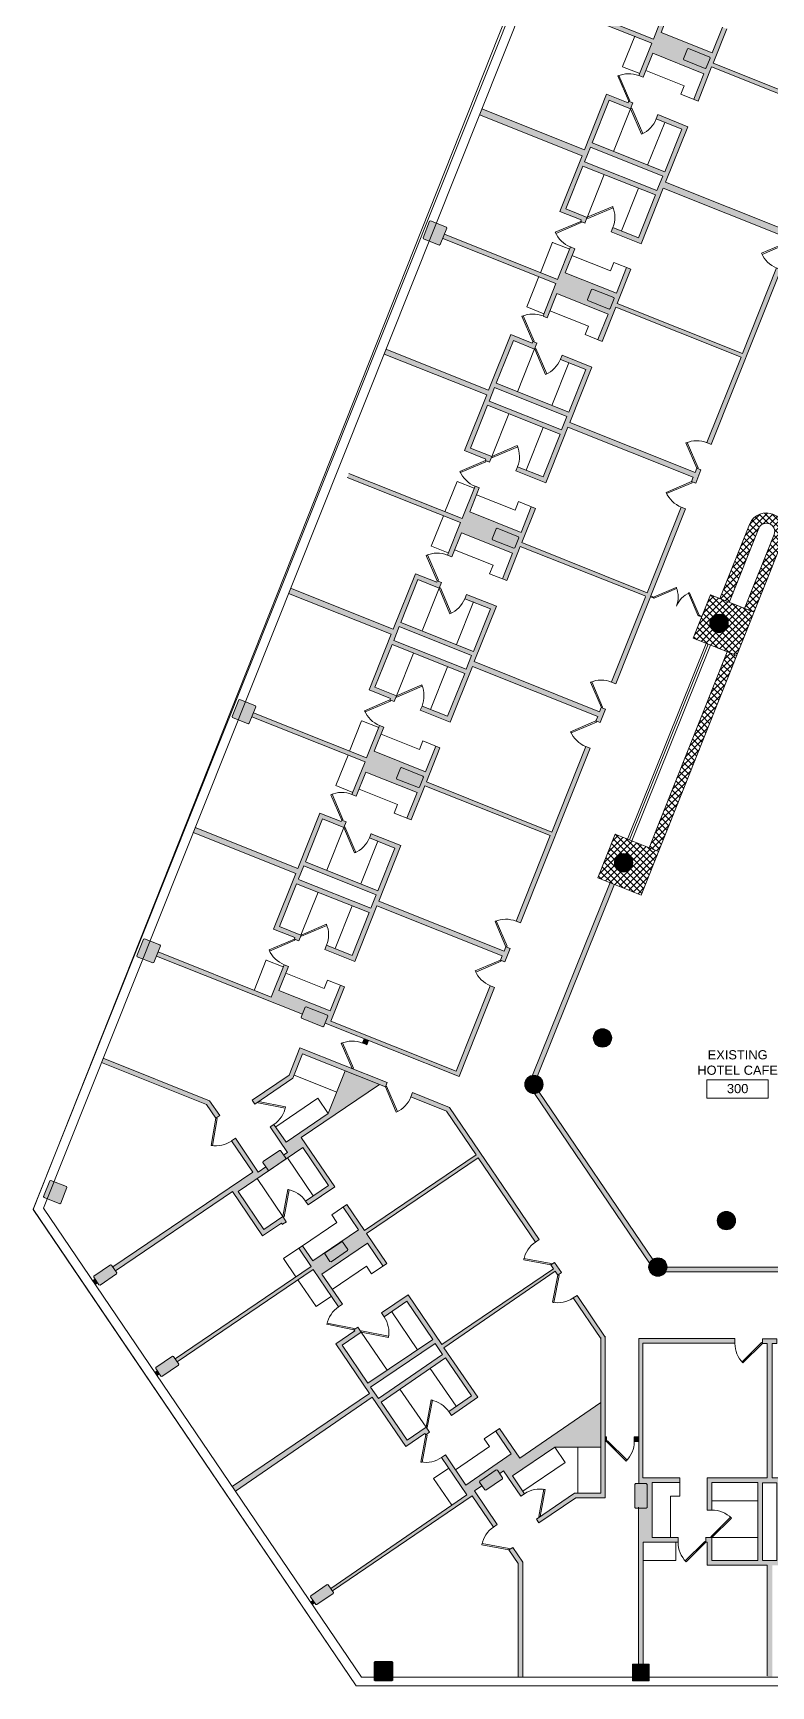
# Model space of a CAD drawing. Header units: inches. Extents: x -13 to 4331, y -638 to 2885.
# Drawn here: x -13 to 949, y -638 to 1519 of the extents above; entities that cross this region are included whole.
import ezdxf

# ---------------------------------------------------------------- set-up
doc = ezdxf.new("R2010")
doc.units = ezdxf.units.IN
doc.header["$MEASUREMENT"] = 0
doc.linetypes.add('Demolished', pattern=[0.1875, 0.125, -0.0625])
for name, color, linetype, lineweight in [('A-CASE', 7, 'Continuous', 9), ('A-DETL-THIN', 151, 'Continuous', 9), ('A-DOOR', 31, 'Demolished', 9), ('A-GLAZ', 7, 'Continuous', 9), ('A-WALL', 113, 'Continuous', 13), ('A-WALL-PATT', 111, 'Continuous', 13), ('A-WALL-PRHT', 7, 'Continuous', 9), ('Chevy Chase Pavilion_3rd Floor Base_dwg', 8, 'Continuous', 9), ('NIC', 7, 'Continuous', 9), ('S-COLS', 52, 'Continuous', 13), ('TEXT', 7, 'Continuous', 9)]:
    doc.layers.add(name, color=color, linetype=linetype, lineweight=lineweight)
doc.styles.add('Arial_3', font='arial.ttf', dxfattribs={"height": 12})

# ---------------------------------------------------------------- blocks, each defined once
blk = doc.blocks.new('Chevy Chase Pavilion_3rd Floor Base_dwg__U3-5518006-FIRST FLOOR DEMOLITION')
at = {"layer": 'A-DOOR', "color": 7, "linetype": 'Continuous', "flags": 128}
blk.add_lwpolyline([(0, 0), (25.5, 25.5), (26.1, 24.8), (26.7, 24.2), (1.2, -1.2)], close=True, dxfattribs=at)
at = {"layer": 'A-DOOR', "color": 7, "linetype": 'Continuous'}
blk.add_arc((0, 0), 36, 0, 45, dxfattribs=at)
blk = doc.blocks.new('Chevy Chase Pavilion_3rd Floor Base_dwg__U3-5518005-FIRST FLOOR DEMOLITION')
at = {"layer": 'A-DOOR', "color": 7, "linetype": 'Continuous', "flags": 128}
blk.add_lwpolyline([(0, 0), (25.5, 25.5), (26.1, 24.8), (26.7, 24.2), (1.2, -1.2)], close=True, dxfattribs=at)
at = {"layer": 'A-DOOR', "color": 7, "linetype": 'Continuous'}
blk.add_arc((0, 0), 36, 0, 45, dxfattribs=at)
blk = doc.blocks.new('Chevy Chase Pavilion_3rd Floor Base_dwg_room-5518011-FIRST FLOOR DEMOLITION')
at = {"layer": 'TEXT', "flags": 128}
blk.add_lwpolyline([(-15, 4.5), (15, 4.5), (15, -4.5), (-15, -4.5)], close=True, dxfattribs=at)
blk = doc.blocks.new('Chevy Chase Pavilion_3rd Floor Base_dwg__U11-5518016-FIRST FLOOR DEMOLITION')
at = {"layer": 'A-GLAZ', "flags": 128}
blk.add_lwpolyline([(0, 0), (22.6, 22.6), (23.2, 22), (23.8, 21.4), (1.2, -1.2)], close=True, dxfattribs=at)
at = {"layer": 'A-GLAZ'}
blk.add_arc((0, 0), 32, 0, 45, dxfattribs=at)
blk = doc.blocks.new('Chevy Chase Pavilion_3rd Floor Base_dwg__U11-5518017-FIRST FLOOR DEMOLITION')
at = {"layer": 'A-GLAZ', "flags": 128}
blk.add_lwpolyline([(0, 0), (22.6, 22.6), (23.2, 22), (23.8, 21.4), (1.2, -1.2)], close=True, dxfattribs=at)
at = {"layer": 'A-GLAZ'}
blk.add_arc((0, 0), 32, 0, 45, dxfattribs=at)
blk = doc.blocks.new('Chevy Chase Pavilion_3rd Floor Base_dwg-5020009-FIRST FLOOR DEMOLITION')
at = {"layer": 'A-WALL-PATT', "lineweight": 9}
h = blk.add_hatch(color=7, dxfattribs=at)
h.paths.add_polyline_path([(995.8, 1294.4), (1087.4, 1523.9), (1081.8, 1526.1), (1037.3, 1414.5), (873.9, 1479.9), (891.6, 1524.5), (886.1, 1526.7), (872.7, 1493.3), (805.9, 1520), (818.3, 1551.4), (812.7, 1553.6), (795.9, 1511.1), (648.3, 1570.3), (646.1, 1564.7), (793.8, 1505.9), (776.8, 1463.5), (782.4, 1461.3), (795, 1492.7), (861.8, 1466), (848.5, 1432.6), (854.1, 1430.4), (871.9, 1474.9), (1035.4, 1409.8), (990.3, 1296.7)], flags=0)
h.paths.add_polyline_path([(864.5, 1472.6), (834.8, 1484.4), (840.7, 1499.3), (870.4, 1487.4), (864.6, 1473)], flags=0)
for points in [[(863.6, 1473), (864.9, 1473.5), (870, 1486.5), (869.5, 1487.8), (841.6, 1498.9), (840.3, 1498.4), (835.1, 1485.4), (835.7, 1484.1), (863.4, 1473)], [(516.5, 1242.4), (517.8, 1243), (526.3, 1264.6), (525.8, 1265.9), (505.3, 1274), (504, 1273.4), (495.5, 1251.8), (496.1, 1250.5), (515.1, 1243)], [(738.3, 1158.9), (739.6, 1159.5), (744.8, 1172.5), (744.3, 1173.8), (716.4, 1184.9), (715.1, 1184.3), (709.9, 1171.3), (710.5, 1170), (738, 1159.1)], [(613.9, 846.8), (615.2, 847.4), (620.3, 860.4), (619.8, 861.7), (591.9, 872.8), (590.6, 872.3), (585.4, 859.2), (586, 857.9), (613.7, 846.9)], [(881.5, 736.7), (883.9, 736.9), (886.1, 737.6), (888.2, 738.7), (890, 740.2), (891.5, 742), (892.6, 744.1), (893.3, 746.4), (893.5, 748.7), (893.3, 751), (892.6, 753.3), (891.5, 755.4), (890, 757.2), (888.2, 758.7), (886.1, 759.8), (883.9, 760.5), (881.5, 760.7), (879.2, 760.5), (877, 759.8), (874.9, 758.7), (873.1, 757.2), (871.6, 755.4), (870.5, 753.3), (869.8, 751), (869.5, 748.7), (869.8, 746.4), (870.6, 743.9), (871.6, 742), (873.1, 740.2), (874.9, 738.7), (877, 737.6), (879.2, 736.9)], [(267.4, 617.8), (268.7, 618.4), (277.2, 639.9), (276.7, 641.2), (256.2, 649.3), (254.9, 648.8), (246.4, 627.2), (247, 625.9), (266, 618.4)], [(489.3, 534.5), (490.6, 535.1), (495.8, 548.1), (495.2, 549.4), (467.4, 560.5), (466.1, 559.9), (460.9, 546.9), (461.4, 545.6), (488.9, 534.7)], [(757, 424.4), (759.3, 424.6), (761.6, 425.3), (763.7, 426.4), (765.5, 427.9), (767, 429.7), (768.1, 431.8), (768.8, 434), (769, 436.4), (768.8, 438.7), (768.1, 441), (767, 443), (765.5, 444.9), (763.7, 446.4), (761.6, 447.5), (759.3, 448.1), (757, 448.4), (754.7, 448.1), (752.4, 447.5), (750.3, 446.4), (748.5, 444.9), (747, 443), (745.9, 441), (745.2, 438.7), (745, 436.4), (745.2, 434), (746, 431.6), (747, 429.7), (748.5, 427.9), (750.3, 426.4), (752.4, 425.3), (754.7, 424.6)], [(644.6, 158.3), (745, 408.3), (739.4, 410.6), (638.4, 159.1), (640.5, 159.2), (642.6, 158.9), (643.1, 158.8)], [(142.9, 305.7), (144.2, 306.3), (152.8, 327.8), (152.2, 329.1), (131.8, 337.2), (130.5, 336.7), (121.9, 315.1), (122.5, 313.8), (141.5, 306.3)], [(542.4, 157.5), (588.7, 273.8), (583.2, 276), (538.7, 164.4), (375.3, 229.8), (393.1, 274.3), (387.5, 276.5), (374.2, 243.1), (307.3, 269.8), (319.7, 301.2), (314.2, 303.4), (297.3, 261), (149.7, 320.1), (147.5, 314.5), (338, 238.8), (341.6, 247.8), (342.9, 248.4), (370.8, 237.3), (371.3, 236), (367.7, 227), (538.7, 159)], [(364.8, 222.4), (366.1, 223), (371.3, 236), (370.8, 237.3), (342.9, 248.4), (341.6, 247.8), (336.4, 234.8), (337, 233.5), (346.5, 229.8)], [(729.5, 195.8), (731.9, 196), (734.1, 196.7), (736.2, 197.8), (738, 199.3), (739.5, 201.1), (740.7, 203.4), (741.3, 205.4), (741.5, 207.8), (741.3, 210.1), (740.6, 212.4), (739.4, 214.6), (738, 216.3), (736.2, 217.8), (734.1, 218.9), (731.9, 219.5), (729.5, 219.8), (727.2, 219.5), (725, 218.9), (722.9, 217.8), (721.1, 216.3), (719.6, 214.4), (718.5, 212.4), (717.8, 210.1), (717.5, 207.8), (717.8, 205.4), (718.5, 203.2), (719.6, 201.1), (721.1, 199.3), (722.9, 197.8), (725, 196.7), (727.2, 196)], [(275.8, 121.4), (325.6, 155.3), (338.2, 187.1), (446.2, 144.1), (448.4, 149.7), (334.8, 194.9), (320.7, 159.2), (272.4, 126.4)], [(422, 198.9), (424.2, 204.5), (418.6, 206.7), (416.4, 201.2)], [(225.2, 103.1), (230.2, 106.5), (217, 125.8), (78.1, 181.2), (75.9, 175.7), (213.1, 121), (222.9, 106.5)], [(345.5, -10), (380.4, 13.5), (336.6, 78), (438.6, 147.1), (394, 164.9), (371.8, 109.1), (316.7, 71.8), (300.9, 95), (296, 91.6), (318.5, 58.5), (313.6, 55.1), (316.4, 50.9), (316.1, 49.6), (338.4, 64.7), (372, 15.1), (342.2, -5)], [(640.1, 135.2), (642.5, 135.4), (643, 135.6), (644.9, 136.2), (646.9, 137.2), (648.6, 138.7), (650.1, 140.5), (651.2, 142.6), (651.9, 144.8), (652.1, 147.2), (651.9, 149.5), (651.2, 151.8), (650.1, 153.8), (648.6, 155.7), (646.8, 157.2), (644.6, 158.3), (642.4, 159), (640.3, 159.2), (638.7, 159), (637.8, 159), (635.6, 158.3), (633.5, 157.2), (631.7, 155.7), (630.2, 153.8), (629.1, 151.8), (628.4, 149.5), (628.1, 147.2), (628.4, 144.8), (629.1, 142.6), (630.2, 140.5), (631.7, 138.7), (633.5, 137.2), (635.6, 136.1), (637.8, 135.4), (638.7, 135.3)], [(174.6, -214.8), (352.1, -94.5), (385.3, -143), (390.2, -139.6), (363.4, -100.5), (423, -60.1), (443.1, -89.8), (448.1, -86.5), (421.6, -47.4), (567.3, 51.4), (641.9, -58.6), (646.9, -55.3), (530, 117.2), (481.8, 136.4), (479.6, 130.8), (526, 112.3), (564.6, 55.4), (418.9, -43.3), (396.1, -9.7), (391.1, -13.1), (411.3, -42.8), (388.9, -58), (390.4, -58.3), (397.2, -68.3), (396.9, -69.6), (375.4, -84.2), (374, -84), (367.3, -74), (367.5, -72.5), (351.7, -83.2), (338.2, -63.4), (333.2, -66.7), (349.3, -90.5), (171.8, -210.8)], [(790.9, -86), (792, -84.2), (793.4, -82.6), (795, -81.3), (646.8, 137.2), (644.9, 136.2), (643.1, 135.5), (641, 135.2), (790.8, -85.7)], [(94.1, -96.1), (246.8, 7.4), (286.1, -50.6), (310.9, -33.8), (312, -35.5), (317, -32.1), (312.5, -25.4), (287.7, -42.3), (254, 7.4), (294.6, 35), (293.2, 35.2), (290.4, 39.4), (280.4, 32.6), (250.7, 76.9), (245.7, 73.5), (273.2, 32.6), (90.7, -91.1)], [(294.6, 35), (316.1, 49.6), (316.4, 50.9), (309.6, 60.9), (308.3, 61.1), (286.7, 46.6), (286.5, 45.2), (293.2, 35.2)], [(21.4, -8.5), (22.7, -8), (30.8, 12.5), (30.3, 13.8), (9.8, 21.9), (8.5, 21.4), (0.4, 0.9), (0.9, -0.4), (20, -8)], [(891.1, -42.6), (893.5, -42.4), (895.7, -41.7), (897.8, -40.6), (899.6, -39.1), (901.1, -37.3), (902.2, -35.2), (902.9, -33), (903.1, -30.6), (902.9, -28.3), (902.2, -26), (901.1, -24), (899.6, -22.1), (897.8, -20.6), (895.7, -19.5), (893.5, -18.9), (891.1, -18.6), (888.8, -18.9), (886.5, -19.5), (884.5, -20.6), (882.6, -22.1), (881.2, -24), (880, -26), (879.4, -28.3), (879.1, -30.6), (879.4, -33), (880, -35.2), (881.2, -37.3), (882.6, -39.1), (884.5, -40.6), (886.5, -41.7), (888.8, -42.4)], [(375.4, -84.2), (396.9, -69.6), (397.2, -68.3), (390.4, -58.3), (389, -58.1), (367.5, -72.6), (367.3, -74), (374, -84)], [(801.7, -103.2), (804.1, -103), (806.3, -102.3), (808.4, -101.2), (810.2, -99.7), (811.7, -97.9), (812.9, -95.6), (813.5, -93.4), (813.7, -91.2), (813.5, -88.9), (812.8, -86.6), (811.7, -84.5), (810.2, -82.7), (808.4, -81.2), (806.3, -80.1), (804.1, -79.4), (801.7, -79.2), (799.4, -79.4), (797.1, -80.1), (795, -81.3), (793.2, -82.8), (791.9, -84.4), (791.5, -85.1), (790.6, -86.6), (790, -88.9), (789.7, -91.2), (790, -93.6), (790.6, -95.8), (791.8, -97.9), (793.4, -99.8), (795.1, -101.2), (797.1, -102.3), (799.4, -103)], [(67.7, -114), (70.9, -111.8), (67.5, -106.8), (64.3, -109), (67.2, -113.3)], [(74, -114.6), (95.5, -100), (95.8, -98.6), (89, -88.6), (87.7, -88.4), (66.1, -103), (65.9, -104.4), (72.6, -114.3)], [(813.7, -97.3), (1085.1, -97.3), (1085.1, -91.3), (813.7, -91.3), (813.5, -93.6), (812.9, -95.6), (812.1, -97.3), (813.5, -97.3)], [(646.5, -425.1), (694.9, -392.3), (733.2, -392.4), (733.2, -182.6), (696.3, -128.1), (691.3, -131.5), (727.2, -184.4), (727.2, -386.4), (693.1, -386.3), (643.2, -420.1)], [(782.6, -609.3), (782.4, -450.3), (828.1, -450.3), (828, -444.3), (794.3, -444.3), (794.3, -372.3), (830.2, -372.3), (830.2, -366.3), (782.3, -366.3), (782.3, -190.3), (902.2, -190.3), (902.2, -184.3), (777, -184.3), (776.9, -373.8), (786.6, -373.8), (787.6, -374.8), (787.6, -404.8), (786.6, -405.8), (776.8, -405.8), (776.6, -609.3), (782.4, -609.3)], [(154.8, -233.8), (176.3, -219.2), (176.6, -217.8), (169.8, -207.8), (168.4, -207.6), (146.9, -222.2), (146.7, -223.6), (153.4, -233.5)], [(148.2, -232.7), (151.4, -230.5), (148.6, -226.5), (145.4, -228.7), (148, -232.5)], [(377.1, -513.6), (559.6, -389.7), (587.3, -430.5), (592.2, -427.2), (562.5, -383.3), (572.3, -376.5), (569.2, -372), (569.5, -370.6), (591, -356), (592.4, -356.3), (595.4, -360.7), (600.4, -357.2), (623, -390.3), (627.9, -386.9), (612.1, -363.8), (667.2, -326.4), (727.2, -326.4), (727.2, -268.1), (621.8, -340.6), (595.1, -301.7), (590.1, -305.1), (610.5, -334.7), (551.2, -375.6), (524.5, -336.3), (519.6, -339.7), (552.6, -388.2), (375, -510.5)], [(734.9, -318.9), (734.9, -312.9), (733.2, -312.9), (733.2, -318.9)], [(776.9, -318.9), (776.9, -312.9), (770.9, -312.9), (770.9, -318.9), (776.9, -318.9)], [(577.4, -382.2), (598.9, -367.6), (599.2, -366.2), (592.4, -356.3), (591, -356), (569.5, -370.6), (569.2, -372), (576, -382)], [(786.6, -405.8), (787.6, -404.8), (787.6, -374.8), (786.6, -373.8), (772.6, -373.8), (771.6, -374.8), (771.6, -404.8), (772.6, -405.8), (782.6, -405.8)], [(619.7, -626.2), (625.7, -626.2), (625.7, -476.3), (625.5, -476.3), (612.4, -457), (607.4, -460.3), (619.5, -478.2), (619.7, -626.2)], [(356.8, -531.7), (378.3, -517.2), (378.6, -515.8), (371.8, -505.8), (370.4, -505.6), (348.9, -520.2), (348.6, -521.5), (355.4, -531.5)], [(350.7, -531.5), (353.9, -529.3), (351.9, -526.3), (348.7, -528.5), (350.7, -531.5)], [(454.8, -631.3), (455.8, -630.3), (455.8, -607.1), (454.8, -606.1), (432.8, -606.1), (431.8, -607.1), (431.8, -630.3), (432.8, -631.3)], [(769.1, -631.3), (790.2, -631.3), (790.6, -630.8), (790.6, -609.7), (790.2, -609.3), (769.1, -609.3), (768.6, -609.7), (768.6, -630.8)]]:
    blk.add_hatch(color=7, dxfattribs=at).paths.add_polyline_path(points, flags=0)
h = blk.add_hatch(color=7, dxfattribs=at)
h.paths.add_polyline_path([(975.6, 1243.7), (982.5, 1261), (976.9, 1263.2), (975.3, 1259.2), (811.8, 1324.5), (840.7, 1396.9), (801.9, 1412.6), (799.6, 1407.1), (832.9, 1393.6), (810.7, 1337.9), (716, 1375.8), (738.3, 1431.5), (766.1, 1420.4), (769.1, 1427.9), (763.5, 1430.1), (762.8, 1428.2), (734.9, 1439.3), (705.9, 1366.8), (572.2, 1420.2), (569.1, 1412.3), (702.9, 1358.9), (673.9, 1286.3), (701.8, 1275.3), (701.1, 1273.3), (706.6, 1271.1), (709.6, 1278.6), (681.7, 1289.7), (704, 1345.4), (798.8, 1307.8), (776.5, 1252), (743, 1265.2), (740.8, 1259.7), (779.9, 1244.2), (808.8, 1316.7), (972.3, 1251.5), (970.1, 1245.9), (975.3, 1243.8)], flags=0)
h.paths.add_polyline_path([(800.6, 1313.5), (706.1, 1351), (713.8, 1370.2), (808.2, 1332.4), (801.9, 1316.7)], flags=0)
h = blk.add_hatch(color=7, dxfattribs=at)
h.paths.add_polyline_path([(871.4, 982.3), (962.3, 1210.3), (956.7, 1212.5), (912.2, 1100.9), (748.8, 1166.3), (766.6, 1210.8), (761, 1213), (747.7, 1179.6), (680.8, 1206.3), (693.2, 1237.7), (687.6, 1240), (670.8, 1197.5), (523.2, 1256.6), (521, 1251), (668.7, 1192.3), (651.9, 1149.9), (657.5, 1147.6), (669.9, 1179), (736.8, 1152.3), (723.4, 1119), (729, 1116.7), (746.8, 1161.3), (910.3, 1096.2), (865.8, 984.6)], flags=0)
h.paths.add_polyline_path([(738.3, 1158.9), (710.5, 1170), (709.9, 1171.3), (715.1, 1184.3), (716.4, 1184.9), (744.3, 1173.8), (744.8, 1172.5), (739.6, 1159.5)], flags=0)
h = blk.add_hatch(color=7, dxfattribs=at)
h.paths.add_polyline_path([(851.2, 931.6), (858, 948.9), (852.5, 951.1), (850.3, 945.6), (686.7, 1010.9), (715.7, 1083.3), (676.7, 1098.9), (674.5, 1093.3), (707.9, 1080), (685.6, 1024.2), (590.9, 1062.2), (613.2, 1117.9), (641, 1106.7), (644, 1114.2), (638.6, 1116.4), (638.4, 1116.3), (637.7, 1114.5), (609.8, 1125.7), (580.9, 1053.1), (447.1, 1106.5), (444.6, 1100.2), (578.4, 1046.8), (549.5, 974.2), (577.4, 963.2), (576.6, 961.2), (582.2, 959), (585.2, 966.5), (557.3, 977.6), (579.5, 1033.3), (674.3, 995.7), (652.1, 939.9), (618.6, 953.2), (616.4, 947.7), (655.4, 932.2), (684.3, 1004.6), (847.8, 939.4), (845.6, 933.8), (850.3, 932)], flags=0)
h.paths.add_polyline_path([(676.1, 1001.4), (581.7, 1038.9), (588.7, 1056.6), (683.1, 1018.8), (677.4, 1004.6)], flags=0)
h = blk.add_hatch(color=7, dxfattribs=at)
h.paths.add_polyline_path([(746.8, 670), (837.8, 898.2), (832.2, 900.4), (787.7, 788.8), (624.3, 854.2), (642.1, 898.7), (636.5, 900.9), (623.2, 867.5), (556.3, 894.2), (568.8, 925.6), (563.3, 927.8), (546.3, 885.4), (398.7, 944.5), (396.5, 938.9), (544.3, 880.2), (527.2, 837.9), (532.8, 835.6), (545.4, 866.9), (612.3, 840.2), (599, 806.9), (604.5, 804.6), (622.3, 849.2), (785.9, 784.1), (741.3, 672.3)], flags=0)
h.paths.add_polyline_path([(614.8, 846.5), (585.1, 858.3), (591, 873.2), (620.7, 861.3), (614.9, 846.8)], flags=0)
h = blk.add_hatch(color=7, dxfattribs=at)
h.paths.add_polyline_path([(726.6, 619.3), (733.5, 636.6), (727.9, 638.8), (725.8, 633.5), (562.3, 698.8), (591.2, 771.2), (552, 786.4), (549.8, 780.8), (583.4, 767.9), (561.2, 712.1), (466.5, 750.1), (488.7, 805.8), (516.6, 794.6), (519.6, 802.1), (514, 804.4), (513.2, 802.4), (485.4, 813.6), (456.4, 741), (322.7, 794.4), (320, 787.9), (453.9, 734.5), (424.9, 661.9), (452.8, 650.9), (452, 648.9), (457.6, 646.7), (460.6, 654.2), (432.7, 665.3), (455, 721), (549.8, 683.4), (527.5, 627.6), (494.1, 640.9), (491.8, 635.3), (530.9, 619.8), (559.8, 692.3), (723.2, 627.1), (721, 621.5), (725.8, 619.6)], flags=0)
h.paths.add_polyline_path([(551.6, 689.1), (457.1, 726.6), (464.3, 744.5), (558.6, 706.7), (552.9, 692.3)], flags=0)
h = blk.add_hatch(color=7, dxfattribs=at)
h.paths.add_polyline_path([(622.4, 357.9), (713.3, 585.9), (707.7, 588.1), (663.2, 476.5), (499.8, 541.9), (517.5, 586.4), (512, 588.6), (498.6, 555.2), (431.8, 581.9), (444.2, 613.3), (438.6, 615.5), (421.8, 573.1), (274.2, 632.2), (272, 626.6), (419.7, 567.9), (402.7, 525.5), (408.2, 523.3), (420.9, 554.6), (487.8, 527.9), (474.4, 494.5), (480, 492.3), (497.8, 536.8), (661.3, 471.8), (616.8, 360.2), (619, 359.3)], flags=0)
h.paths.add_polyline_path([(489.3, 534.5), (461.4, 545.6), (460.9, 546.9), (466.1, 559.9), (467.4, 560.5), (495.2, 549.4), (495.8, 548.1), (490.6, 535.1)], flags=0)
h = blk.add_hatch(color=7, dxfattribs=at)
h.paths.add_polyline_path([(602.2, 307.2), (609, 324.5), (603.5, 326.7), (601.2, 321.2), (437.7, 386.4), (466.6, 458.9), (427.6, 474.3), (425.4, 468.8), (458.8, 455.5), (436.6, 399.8), (341.9, 437.8), (364.2, 493.5), (392, 482.3), (395, 489.8), (389.4, 492.1), (388.7, 490.1), (360.8, 501.3), (331.9, 428.7), (198.1, 482.1), (195.6, 475.8), (329.4, 422.4), (300.5, 349.8), (328.3, 338.8), (327.6, 336.8), (333.2, 334.6), (336.1, 342.1), (308.3, 353.2), (330.5, 408.9), (425.3, 371.3), (403.1, 315.5), (369.6, 328.8), (367.4, 323.2), (406.4, 307.7), (435.3, 380.2), (598.8, 315), (596.6, 309.4), (601.2, 307.6)], flags=0)
h.paths.add_polyline_path([(427.1, 377), (332.6, 414.5), (339.7, 432.2), (434.1, 394.4), (428.4, 380.2)], flags=0)
h = blk.add_hatch(color=7, dxfattribs=at)
h.paths.add_polyline_path([(250.6, -383.8), (428.8, -261.1), (473.1, -325.5), (497.8, -308.5), (498.9, -310.2), (503.9, -306.8), (499.3, -300.1), (474.6, -317.2), (440.6, -267.7), (524.6, -209.8), (558.6, -259.2), (529, -279.7), (532.4, -284.7), (566.9, -260.8), (522.7, -196.5), (667.8, -96.7), (671.1, -101.7), (676.1, -98.3), (667.1, -85.1), (662.1, -88.4), (665.5, -93.4), (519.7, -192.2), (476, -127.6), (441.2, -151), (444.5, -156), (474.4, -135.9), (508, -185.6), (423.5, -242.7), (389.9, -193), (414.7, -176.3), (410.2, -169.6), (405.2, -172.9), (406.4, -174.6), (381.5, -191.4), (425.4, -256.1), (246.3, -377.5)], flags=0)
h.paths.add_polyline_path([(437.2, -262.8), (426.9, -247.7), (511.1, -190.8), (520.8, -205.1), (437.2, -262.8)], flags=0)
h = blk.add_hatch(color=7, dxfattribs=at)
h.paths.add_polyline_path([(944.2, -626.1), (951.1, -626.1), (951, -480.3), (1029.1, -480.3), (1029.1, -450.3), (1031.1, -450.3), (1031.1, -444.3), (1023.1, -444.3), (1023.1, -474.3), (963.1, -474.3), (962.9, -372.3), (1022.9, -372.3), (1023, -408.3), (1029, -408.3), (1028.9, -366.3), (950.9, -366.3), (950.9, -190.8), (956.9, -190.8), (956.8, -184.8), (938.2, -184.8), (938.2, -190.8), (944.2, -190.8), (944.2, -366.3), (866.2, -366.3), (866.2, -408.3), (872.2, -408.3), (872.2, -372.3), (932.2, -372.3), (932.2, -372.7), (932.1, -474.3), (872.1, -474.3), (872.1, -444.3), (864, -444.3), (864.1, -450.3), (866.1, -450.3), (866.1, -480.3), (944.2, -480.3), (944.2, -483.7)], flags=0)
h.paths.add_polyline_path([(938.1, -474.3), (938.1, -372.7), (956.9, -372.7), (957.1, -474.3), (944.2, -474.3)], flags=0)
at = {"layer": 'A-WALL-PRHT'}
h = blk.add_hatch(dxfattribs=at)
h.set_pattern_fill('FP_4', color=256, style=0, pattern_type=2)
h.set_pattern_definition([(45, (1731.943, 1493.266), (-4.24264, 4.24264), []), (135, (1731.943, 1493.266), (-4.24264, -4.24264), [])])
h.paths.add_polyline_path([(927.2, 763.3), (965.7, 859.9), (966.8, 863.2), (967.3, 866.6), (967.4, 870), (967, 873.4), (966.1, 876.7), (964.8, 879.8), (963, 882.8), (960.8, 885.4), (958.3, 887.7), (955.4, 889.6), (952.3, 891.1), (949.1, 892.1), (945.7, 892.7), (942.3, 892.8), (938.9, 892.4), (935.6, 891.5), (932.4, 890.1), (929.5, 888.3), (926.9, 886.2), (924.6, 883.6), (922.6, 880.8), (921.2, 877.7), (882.6, 781.1), (894.9, 776.2), (933.5, 872.8), (934.5, 874.8), (935.9, 876.5), (937.7, 877.9), (939.7, 878.9), (941.9, 879.4), (944.1, 879.5), (946.4, 879.2), (948.5, 878.3), (950.3, 877.1), (951.9, 875.5), (953.1, 873.6), (953.9, 871.5), (954.2, 869.2), (954, 867), (953.4, 864.8), (914.9, 768.2)], flags=0)
h = blk.add_hatch(dxfattribs=at)
h.set_pattern_fill('FP_6', color=256, style=0, pattern_type=2)
h.set_pattern_definition([(45, (847.959, 706.658), (-4.24264, 4.24264), []), (135, (847.959, 706.658), (-4.24264, -4.24264), [])])
h.paths.add_polyline_path([(904.6, 706.7), (927.2, 763.3), (870.6, 785.9), (848, 729.3), (892.6, 711.4)], flags=0)
h.paths.add_polyline_path([(881.5, 736.7), (879.2, 736.9), (877, 737.6), (874.9, 738.7), (873.1, 740.2), (871.6, 742), (870.4, 744.2), (869.8, 746.4), (869.5, 748.7), (869.8, 751), (870.6, 753.5), (871.6, 755.4), (873.1, 757.2), (874.9, 758.7), (877, 759.8), (879.2, 760.5), (881.5, 760.7), (883.9, 760.5), (886.1, 759.8), (888.2, 758.7), (890, 757.2), (891.5, 755.4), (892.6, 753.3), (893.3, 751), (893.5, 748.7), (893.3, 746.4), (892.6, 744.1), (891.5, 742), (890, 740.2), (888.2, 738.7), (886.1, 737.6), (883.9, 736.9)], flags=0)
h = blk.add_hatch(dxfattribs=at)
h.set_pattern_fill('FP_10', color=256, style=0, pattern_type=2)
h.set_pattern_definition([(45, (790.358, 451.004), (-4.24264, 4.24264), []), (135, (790.358, 451.004), (-4.24264, -4.24264), [])])
h.paths.add_polyline_path([(802.7, 451), (904.6, 706.7), (892.3, 711.6), (790.4, 455.9), (798.9, 452.5)], flags=0)
h = blk.add_hatch(dxfattribs=at)
h.set_pattern_fill('FP_5', color=256, style=0, pattern_type=2)
h.set_pattern_definition([(45, (723.409, 394.344), (-4.24264, 4.24264), []), (135, (723.409, 394.344), (-4.24264, -4.24264), [])])
h.paths.add_polyline_path([(780.1, 394.3), (802.7, 451), (746, 473.6), (723.4, 416.9), (768.1, 399.1)], flags=0)
h.paths.add_polyline_path([(757, 424.4), (754.7, 424.6), (752.4, 425.3), (750.3, 426.4), (748.5, 427.9), (747, 429.7), (745.9, 431.9), (745.2, 434.1), (745, 436.4), (745.2, 438.7), (746, 441.1), (747, 443), (748.5, 444.9), (750.3, 446.4), (752.4, 447.5), (754.7, 448.1), (757, 448.4), (759.3, 448.1), (761.6, 447.5), (763.7, 446.4), (765.5, 444.9), (767, 443), (768.1, 441), (768.8, 438.7), (769, 436.4), (768.8, 434), (768.1, 431.8), (767, 429.7), (765.5, 427.9), (763.7, 426.4), (761.6, 425.3), (759.3, 424.6), (758.8, 424.6)], flags=0)
at = {"layer": 'A-CASE'}
for p, q in [((755.7, 1475.3), (771.6, 1514.9)), ((755.8, 1475.2), (778, 1466.3)), ((743.9, 1364.7), (766.1, 1420.4)), ((788.4, 1346.8), (810.7, 1402.5)), ((731.8, 1334.3), (709.6, 1278.6)), ((776.5, 1316.6), (754.2, 1260.9)), ((664.3, 1246), (648.5, 1206.3)), ((664.4, 1245.9), (686.7, 1237.1)), ((630.6, 1161.6), (646.5, 1201.3)), ((630.8, 1161.6), (653, 1152.6)), ((618.8, 1051.1), (641, 1106.8)), ((663.3, 1033.2), (685.6, 1088.9)), ((607.4, 1022.2), (585.1, 966.5)), ((652, 1004.5), (629.8, 948.8)), ((539.8, 933.9), (524, 894.2)), ((540, 933.8), (562.3, 925)), ((506.2, 849.5), (522, 889.2)), ((506.3, 849.5), (528.3, 840.6)), ((494.3, 739), (516.6, 794.7)), ((538.9, 721.1), (561.1, 776.8)), ((482.8, 709.9), (460.6, 654.2)), ((527.4, 692.2), (505.2, 636.5)), ((415.3, 621.6), (399.5, 581.9)), ((415.4, 621.5), (437.7, 612.7)), ((381.6, 537.2), (397.5, 576.9)), ((381.7, 537.2), (404, 528.2)), ((369.8, 426.6), (392, 482.4)), ((414.3, 408.7), (436.6, 464.5)), ((358.4, 397.8), (336.1, 342.1)), ((403, 380.1), (380.8, 324.4)), ((290.8, 309.5), (275, 269.8)), ((290.9, 309.4), (313.1, 300.6)), ((382.9, 137), (327.1, 159.2)), ((318.5, 51.2), (352.2, 1.6)), ((278.8, 24.2), (312.5, -25.4)), ((488.2, -199), (454.5, -149.4)), ((448.4, -225.9), (414.7, -176.2)), ((504.8, -223.4), (538.8, -272.9)), ((465.3, -250.7), (499.3, -300.2)), ((697.2, -326.4), (697.2, -386.4)), ((509.2, -367.2), (528.9, -353.5)), ((509.1, -367.2), (532.9, -401.8)), ((932.2, -396.3), (872.2, -396.3)), ((825, -474.1), (825, -450.1)), ((932.1, -444.3), (872.1, -444.3)), ((825, -474.3), (782.3, -474.3))]:
    blk.add_line(p, q, dxfattribs=at)
at = {"layer": 'A-CASE', "flags": 128}
for points in [[(786.1, 1470.4), (836.2, 1450.4), (831.8, 1439.3), (854.1, 1430.4)], [(689.7, 1228.6), (739.8, 1208.6), (744.2, 1219.7), (766.6, 1210.8)], [(661, 1156.7), (711.1, 1136.7), (706.7, 1125.7), (729, 1116.7)], [(565.2, 916.5), (615.4, 896.5), (619.8, 907.6), (642.1, 898.7)], [(536.5, 844.7), (586.7, 824.6), (582.3, 813.6), (604.5, 804.6)], [(440.7, 604.2), (490.8, 584.2), (495.2, 595.3), (517.5, 586.4)], [(412, 532.3), (462.1, 512.3), (457.7, 501.2), (480, 492.3)], [(316.2, 292.1), (366.4, 272.1), (370.8, 283.2), (393.1, 274.3)], [(303.2, 91.6), (358.3, 129), (371.8, 109.1)], [(338.2, -63.4), (382.9, -33.1), (376.2, -23.2), (396.1, -9.7)], [(329.5, -103.9), (313.4, -80.2), (333.2, -66.7)], [(376.8, -120.3), (421.5, -90), (428.2, -99.9), (448.1, -86.5)], [(332.2, -108), (355.8, -142.7), (375.8, -129.2)], [(537.6, -355.8), (582.1, -325.2), (575.3, -315.4), (595.1, -301.7)], [(625.6, -383.6), (680.7, -346.2), (667.2, -326.4)], [(818.3, -444.3), (818.3, -390.3), (830.2, -390.3), (830.2, -366.3)]]:
    blk.add_lwpolyline(points, dxfattribs=at)
at = {"layer": 'A-GLAZ'}
blk.add_line((764.9, 466.1), (867.4, 721.5), dxfattribs=at)
at = {"layer": 'A-GLAZ', "flags": 128}
for points in [[(792.5, 784.6), (796.2, 783.1), (795.8, 782.2), (792.1, 783.6)], [(859, 757), (855.3, 758.5), (855.7, 759.4), (859.4, 757.9)]]:
    blk.add_lwpolyline(points, dxfattribs=at)
at = {"layer": 'A-WALL', "color": 7, "lineweight": 9}
for p, q in [((701.1, 1273.3), (706.7, 1271.1)), ((709.6, 1278.7), (706.6, 1271.1)), ((743, 1265.2), (740.8, 1259.6)), ((687.7, 1239.9), (693.3, 1237.7)), ((638.5, 1116.4), (644.1, 1114.2)), ((641, 1106.7), (644, 1114.2)), ((674.5, 1093.4), (676.8, 1098.9)), ((576.7, 961.2), (582.2, 959)), ((585.2, 966.6), (582.2, 959)), ((618.6, 953.2), (616.4, 947.6)), ((563.4, 927.8), (568.9, 925.5)), ((845.6, 933.8), (851.1, 931.6)), ((741.3, 672.3), (785.5, 783.2)), ((762.1, 467.2), (864.6, 722.6)), ((767.7, 465), (870.2, 720.4)), ((741.4, 672.2), (746.9, 670)), ((438.7, 615.5), (444.3, 613.3)), ((402.7, 525.5), (408.3, 523.3)), ((389.5, 492), (395.1, 489.8)), ((392, 482.3), (395, 489.8)), ((425.4, 468.8), (427.6, 474.4)), ((638.4, 159.1), (739.4, 410.6)), ((644.6, 158.3), (745, 408.3)), ((616.9, 360.1), (622.5, 357.9)), ((327.7, 336.8), (333.2, 334.6)), ((336.2, 342.1), (333.2, 334.6)), ((147.5, 314.5), (338, 238.8)), ((596.6, 309.4), (602.1, 307.2)), ((583.2, 276), (588.7, 273.8)), ((790.9, -86), (641, 135.2)), ((795, -81.3), (646.9, 137.2)), ((342.2, -5.1), (345.5, -10)), ((312.1, -35.4), (317.1, -32.1)), ((312.5, -25.4), (317, -32.1)), ((64.3, -109), (67.5, -106.8)), ((812.1, -97.3), (1085.1, -97.3)), ((813.7, -91.3), (1085.1, -91.3)), ((67.7, -114), (70.9, -111.8)), ((148.6, -226.5), (145.4, -228.7)), ((151.4, -230.5), (148.2, -232.7)), ((733.2, -312.9), (734.9, -312.9)), ((776.6, -609.3), (776.6, -404.3)), ((872.1, -408.3), (866.1, -408.3)), ((828.1, -450.2), (828.1, -444.2)), ((872.2, -444.3), (864, -444.3)), ((864.1, -450.2), (864.1, -444.2)), ((351.9, -526.3), (348.7, -528.5)), ((350.7, -531.5), (353.9, -529.3))]:
    blk.add_line(p, q, dxfattribs=at)
at = {"layer": 'A-WALL', "color": 7, "lineweight": 9, "flags": 128}
for points in [[(2822.5, -597.3), (2822.5, -450.3), (2777.9, -450.3), (2777.9, -444.3), (2810.6, -444.3), (2810.6, -372.3), (2774.7, -372.3), (2774.6, -366.3), (2822.6, -366.3), (2822.6, -186.3), (2777.8, -186.3), (2777.8, -168), (2708.7, -102.8), (2692.9, -102.8), (2692.9, -77.8), (2685.9, -77.8), (2685.9, -71.8), (2721, -71.8), (2839.1, -183.2), (2839.1, -637.8), (408.3, -637.8), (-13.4, -15.7), (1142, 2881.3)], [(1139.7, 2843.2), (0.1, -14.3), (414.9, -626.2), (2839.1, -626.2)], [(646.1, 1564.7), (793.8, 1505.9), (776.8, 1463.5), (782.4, 1461.3), (795, 1492.7), (861.8, 1466), (848.5, 1432.6)], [(648.3, 1570.3), (795.9, 1511.1), (812.7, 1553.6)], [(818.3, 1551.4), (805.9, 1520), (872.7, 1493.3), (886.1, 1526.7)], [(891.6, 1524.5), (873.9, 1479.9), (1037.3, 1414.5), (1081.8, 1526.1), (1087.4, 1523.9), (995.8, 1294.4), (990.3, 1296.7), (1035, 1408.9)], [(854.1, 1430.4), (871.9, 1474.9), (1035.4, 1409.8)], [(572.1, 1420.2), (705.9, 1366.8), (734.9, 1439.3), (762.8, 1428.2), (763.5, 1430.1)], [(799.6, 1407.1), (832.9, 1393.6), (810.7, 1337.9), (716, 1375.8), (738.3, 1431.5), (766.1, 1420.4)], [(763.6, 1430.1), (769.1, 1427.9), (766.1, 1420.3)], [(569.1, 1412.3), (702.9, 1358.9), (673.9, 1286.3), (701.8, 1275.3), (701.1, 1273.3)], [(799.7, 1407.1), (801.9, 1412.6), (840.7, 1396.9), (811.8, 1324.5), (975.3, 1259.2), (976.9, 1263.2), (982.5, 1261), (975.6, 1243.7)], [(743, 1265.2), (776.5, 1252), (798.8, 1307.8), (704, 1345.4), (681.7, 1289.7), (709.6, 1278.6)], [(740.8, 1259.7), (779.9, 1244.2), (808.8, 1316.7), (972.3, 1251.5), (970.1, 1245.9)], [(521, 1251), (668.7, 1192.3), (651.9, 1149.9)], [(523.2, 1256.6), (670.8, 1197.5), (687.6, 1240)], [(693.2, 1237.7), (680.8, 1206.3), (747.7, 1179.6), (761, 1213)], [(766.6, 1210.8), (748.8, 1166.3), (912.2, 1100.9), (956.7, 1212.5), (962.3, 1210.3), (871.4, 982.3), (865.8, 984.6), (910.3, 1096.2), (746.8, 1161.3), (729, 1116.7)], [(652, 1149.8), (657.5, 1147.6), (669.9, 1179), (736.8, 1152.3), (723.4, 1119)], [(447, 1106.6), (580.9, 1053.1), (609.8, 1125.7), (637.7, 1114.5), (638.5, 1116.5)], [(444.6, 1100.2), (578.4, 1046.8), (549.5, 974.2), (577.4, 963.2), (576.6, 961.2)], [(674.5, 1093.3), (707.9, 1080), (685.6, 1024.2), (590.9, 1062.2), (613.2, 1117.9), (641, 1106.7)], [(676.7, 1098.9), (715.7, 1083.3), (686.7, 1010.9), (850.2, 945.6)], [(618.6, 953.2), (652.1, 939.9), (674.3, 995.7), (579.5, 1033.3), (557.3, 977.6), (585.2, 966.5)], [(616.4, 947.7), (655.4, 932.2), (684.3, 1004.6), (847.8, 939.4), (845.6, 933.8)], [(850.3, 945.6), (852.5, 951.1), (858, 948.9), (851.2, 931.6)], [(396.5, 938.9), (544.3, 880.2), (527.2, 837.9)], [(398.7, 944.5), (546.3, 885.4), (563.3, 927.8)], [(568.8, 925.6), (556.3, 894.2), (623.2, 867.5), (636.5, 900.9)], [(642.1, 898.7), (624.3, 854.2), (787.7, 788.8), (832.2, 900.4), (837.8, 898.2), (746.8, 670)], [(527.3, 837.8), (532.8, 835.6), (545.4, 866.9), (612.3, 840.2), (599, 806.9)], [(604.5, 804.6), (622.3, 849.2), (785.9, 784.1)], [(320, 787.9), (453.9, 734.5), (424.9, 661.9), (452.8, 650.9), (452, 648.9), (457.6, 646.7), (460.6, 654.2), (432.7, 665.3), (455, 721), (549.8, 683.4), (527.5, 627.6), (494.1, 640.9), (491.8, 635.3), (530.9, 619.8), (559.8, 692.3), (723.2, 627.1), (721, 621.5), (726.6, 619.3), (733.5, 636.6), (727.9, 638.8), (725.8, 633.5), (562.3, 698.8), (591.2, 771.2), (552, 786.4), (549.8, 780.8), (583.4, 767.9), (561.2, 712.1), (466.5, 750.1), (488.7, 805.8), (516.6, 794.6), (519.6, 802.1), (514, 804.4), (513.2, 802.4), (485.4, 813.6), (456.4, 741), (322.6, 794.5)], [(272, 626.6), (419.7, 567.9), (402.7, 525.5)], [(274.2, 632.2), (421.8, 573.1), (438.6, 615.5)], [(444.2, 613.3), (431.8, 581.9), (498.6, 555.2), (512, 588.6)], [(517.5, 586.4), (499.8, 541.9), (663.2, 476.5), (707.7, 588.1), (713.3, 585.9), (622.4, 357.9)], [(408.2, 523.3), (420.9, 554.6), (487.8, 527.9), (474.4, 494.5)], [(616.8, 360.2), (661.3, 471.8), (497.8, 536.8), (480, 492.3)], [(198, 482.2), (331.9, 428.7), (360.8, 501.3), (388.7, 490.1), (389.4, 492.1)], [(195.6, 475.8), (329.4, 422.4), (300.5, 349.8), (328.3, 338.8), (327.6, 336.8)], [(425.4, 468.8), (458.8, 455.5), (436.6, 399.8), (341.9, 437.8), (364.2, 493.5), (392, 482.3)], [(427.6, 474.3), (466.6, 458.9), (437.7, 386.4), (601.2, 321.2), (603.5, 326.7), (609, 324.5), (602.2, 307.2)], [(332.9, 415.2), (339.7, 432.2), (434.1, 394.4), (427.1, 377), (332.7, 414.5)], [(596.6, 309.4), (598.8, 315), (435.3, 380.2), (406.4, 307.7), (367.4, 323.2), (369.6, 328.8), (403.1, 315.5), (425.3, 371.3), (330.5, 408.9), (308.3, 353.2), (336.1, 342.1)], [(149.7, 320.1), (297.3, 261), (314.2, 303.4), (319.7, 301.2), (307.3, 269.8), (374.2, 243.1), (387.5, 276.5)], [(367.7, 227), (542.4, 157.5), (588.7, 273.8)], [(393.1, 274.3), (375.3, 229.8), (538.7, 164.4), (583.1, 276)], [(446.2, 144.1), (448.4, 149.7), (334.8, 194.9), (320.7, 159.2), (272.4, 126.4), (275.8, 121.4), (325.6, 155.3), (338.2, 187.1), (446.2, 144.1)], [(424.2, 204.5), (422, 198.9), (416.4, 201.2), (418.6, 206.7)], [(225.2, 103.1), (213.1, 121), (75.9, 175.7)], [(225.2, 103.1), (230.2, 106.5), (217, 125.8), (78.1, 181.2)], [(313.6, 55.1), (318.5, 58.5), (296, 91.6), (300.9, 95), (316.7, 71.8), (371.8, 109.1), (394, 164.9)], [(345.5, -10), (380.4, 13.5), (336.6, 78), (438.6, 147.1)], [(396.1, -9.7), (418.9, -43.3), (564.6, 55.4), (526, 112.3), (479.6, 130.8), (481.8, 136.4), (530, 117.2), (646.9, -55.3), (641.9, -58.6), (567.3, 51.4), (421.6, -47.4), (448.1, -86.5)], [(90.7, -91.1), (273.2, 32.6), (245.7, 73.5), (250.7, 76.9), (280.4, 32.6), (290.4, 39.4)], [(342.2, -5), (372, 15.1), (338.4, 64.7), (254, 7.4), (287.7, -42.3), (312.5, -25.4)], [(94.1, -96.1), (246.8, 7.4), (286.1, -50.6), (310.9, -33.8), (312, -35.5)], [(391.1, -13.1), (411.3, -42.8), (351.7, -83.2), (338.2, -63.4), (333.2, -66.7), (349.3, -90.5), (171.8, -210.8)], [(443.1, -89.8), (423, -60.1), (363.4, -100.5), (390.2, -139.6), (385.3, -143), (352.1, -94.5), (174.6, -214.8)], [(246.3, -377.5), (425.4, -256.1), (381.5, -191.4), (406.4, -174.6), (405.2, -172.9), (410.2, -169.6), (414.7, -176.3), (389.9, -193), (423.5, -242.7), (508, -185.6), (474.4, -135.9), (444.5, -156), (441.2, -151), (476, -127.6), (519.7, -192.2), (665.5, -93.4), (662.1, -88.4), (667.1, -85.1), (676.1, -98.3), (671.1, -101.7), (667.8, -96.7), (522.7, -196.5), (566.9, -260.8), (532.4, -284.7), (529, -279.7), (558.6, -259.2), (524.6, -209.8), (440.6, -267.7), (474.6, -317.2), (499.3, -300.1), (503.9, -306.8), (498.9, -310.2), (497.8, -308.5), (473.1, -325.5), (428.8, -261.1), (250.6, -383.8)], [(727.2, -184.4), (691.3, -131.5), (696.3, -128.1), (733.2, -182.6)], [(727.2, -183.2), (727.2, -386.4), (693.1, -386.4), (643.2, -420.1), (646.5, -425.1), (694.9, -392.3), (733.2, -392.3), (733.2, -181.3)], [(830.2, -366.3), (782.3, -366.3), (782.3, -190.3), (902.2, -190.3), (902.2, -184.3), (777, -184.3), (777, -373.8)], [(866.2, -408.3), (866.2, -366.3), (944.2, -366.3), (944.2, -190.8), (938.2, -190.8), (938.2, -184.8), (956.8, -184.8), (956.8, -190.8), (950.9, -190.8), (950.9, -366.3), (1028.9, -366.3), (1028.9, -408.3)], [(595.1, -301.7), (621.8, -340.6), (727.2, -268.1)], [(590.1, -305.1), (610.5, -334.7), (551.2, -375.6), (524.5, -336.3), (519.6, -339.7), (552.6, -388.2), (375, -510.5)], [(734.9, -312.9), (734.9, -318.9), (733.2, -318.9)], [(776.9, -312.9), (770.9, -312.9), (770.9, -318.9), (776.9, -318.9)], [(595.4, -360.7), (600.4, -357.2), (623, -390.3), (627.9, -386.9), (612.1, -363.8), (667.2, -326.4), (727.2, -326.4)], [(572.3, -376.5), (562.5, -383.3), (592.2, -427.2), (587.3, -430.5), (559.6, -389.7), (377.1, -513.6)], [(828, -444.3), (794.3, -444.3), (794.3, -372.3), (830.2, -372.3)], [(872.2, -408.3), (872.2, -372.3), (932.2, -372.3), (932.2, -474.3), (872.1, -474.3), (872.1, -444.3)], [(938.8, -474.3), (957.1, -474.3), (956.9, -372.7), (938.2, -372.7), (938.2, -474.3)], [(782.6, -609.3), (782.6, -450.3), (828.1, -450.3)], [(944.2, -624.4), (944.2, -480.3), (866.1, -480.3), (866.1, -450.3), (864.1, -450.3)], [(607.4, -460.3), (612.4, -457), (625.5, -476.3), (625.5, -625.9)], [(607.4, -460.3), (619.5, -478.2), (619.5, -625.9)]]:
    blk.add_lwpolyline(points, dxfattribs=at)
for points in [[(800.6, 1313.5), (706.1, 1351), (713.8, 1370.2), (808.2, 1332.4)], [(676.1, 1001.4), (581.7, 1038.9), (588.7, 1056.6), (683.1, 1018.8)], [(551.6, 689.1), (457.1, 726.6), (464.3, 744.5), (558.6, 706.7)], [(437.2, -262.8), (520.8, -205.1), (511.1, -190.8), (426.9, -247.7)]]:
    blk.add_lwpolyline(points, close=True, dxfattribs=at)
at = {"layer": 'A-WALL-PRHT'}
for p, q in [((882.6, 781.1), (921.2, 877.7)), ((894.9, 776.2), (933.5, 872.8)), ((953.4, 864.8), (914.9, 768.2)), ((790.4, 455.9), (892.3, 711.6))]:
    blk.add_line(p, q, dxfattribs=at)
at = {"layer": 'A-WALL-PRHT', "flags": 128}
for points in [[(965.7, 859.9), (780.1, 394.3), (723.4, 416.9), (746, 473.6), (802.7, 451)], [(904.6, 706.7), (848, 729.3), (870.6, 785.9), (927.2, 763.3)]]:
    blk.add_lwpolyline(points, dxfattribs=at)
at = {"layer": 'A-WALL-PRHT'}
for centre, radius, start, end in [((943.4, 868.8), 24, 338.258, 155.662), ((943.4, 868.6), 10.8, 339.556, 156.96)]:
    blk.add_arc(centre, radius, start, end, dxfattribs=at)
at = {"layer": 'NIC', "flags": 128}
blk.add_lwpolyline([(408.3, -637.8), (-13.4, -15.7), (1142, 2881.3), (1809.4, 2615.1), (1910.5, 2868.6), (4259.6, 1931.3), (4259.6, -637.8)], close=True, dxfattribs=at)
at = {"layer": 'S-COLS', "color": 7, "lineweight": 9, "flags": 128}
for points in [[(863.6, 1473), (864.9, 1473.5), (870, 1486.5), (869.5, 1487.8), (841.6, 1498.9), (840.3, 1498.4), (835.1, 1485.4), (835.7, 1484.1)], [(495.5, 1251.8), (496.1, 1250.5), (516.5, 1242.4), (517.8, 1243), (526.3, 1264.6), (525.8, 1265.9), (505.3, 1274), (504, 1273.4)], [(738.3, 1158.9), (739.6, 1159.5), (744.8, 1172.5), (744.3, 1173.8), (716.4, 1184.9), (715.1, 1184.3), (709.9, 1171.3), (710.5, 1170)], [(613.9, 846.8), (615.2, 847.4), (620.3, 860.4), (619.8, 861.7), (591.9, 872.8), (590.6, 872.3), (585.4, 859.2), (586, 857.9)], [(246.4, 627.2), (247, 625.9), (267.4, 617.8), (268.7, 618.4), (277.2, 639.9), (276.7, 641.2), (256.2, 649.3), (254.9, 648.8)], [(489.3, 534.5), (490.6, 535.1), (495.8, 548.1), (495.2, 549.4), (467.4, 560.5), (466.1, 559.9), (460.9, 546.9), (461.4, 545.6)], [(121.9, 315.1), (122.5, 313.8), (142.9, 305.7), (144.2, 306.3), (152.8, 327.8), (152.2, 329.1), (131.8, 337.2), (130.5, 336.7)], [(364.8, 222.4), (366.1, 223), (371.3, 236), (370.8, 237.3), (342.9, 248.4), (341.6, 247.8), (336.4, 234.8), (337, 233.5)], [(8.5, 21.4), (9.8, 21.9), (30.3, 13.8), (30.8, 12.5), (22.7, -8), (21.4, -8.5), (0.9, -0.4), (0.4, 0.9)], [(431.8, -630.3), (432.8, -631.3), (454.8, -631.3), (455.8, -630.3), (455.8, -607.1), (454.8, -606.1), (432.8, -606.1), (431.8, -607.1)], [(768.6, -630.8), (769.1, -631.3), (790.2, -631.3), (790.6, -630.8), (790.6, -609.7), (790.2, -609.3), (769.1, -609.3), (768.6, -609.7)]]:
    blk.add_lwpolyline(points, close=True, dxfattribs=at)
for points in [[(308.3, 61.1), (286.7, 46.6), (286.5, 45.2), (293.2, 35.2), (294.6, 35), (316.1, 49.6), (316.4, 50.9), (309.6, 60.9), (308.3, 61.1)], [(389, -58.1), (367.5, -72.6), (367.3, -74), (374, -84), (375.4, -84.2), (396.9, -69.6), (397.2, -68.3), (390.4, -58.3), (389, -58.1)], [(87.7, -88.4), (66.1, -103), (65.9, -104.4), (72.6, -114.3), (74, -114.6), (95.5, -100), (95.8, -98.6), (89, -88.6), (87.7, -88.4)], [(168.4, -207.6), (146.9, -222.2), (146.7, -223.6), (153.4, -233.5), (154.8, -233.8), (176.3, -219.2), (176.6, -217.8), (169.8, -207.8), (168.4, -207.6)], [(591, -356), (569.5, -370.6), (569.2, -372), (576, -382), (577.4, -382.2), (598.9, -367.6), (599.2, -366.2), (592.4, -356.3), (591, -356)], [(771.6, -404.8), (772.6, -405.8), (786.6, -405.8), (787.6, -404.8), (787.6, -374.8), (786.6, -373.8), (772.6, -373.8), (771.6, -374.8), (771.6, -404.8)], [(370.4, -505.6), (348.9, -520.2), (348.6, -521.5), (355.4, -531.5), (356.8, -531.7), (378.3, -517.2), (378.6, -515.8), (371.8, -505.8), (370.4, -505.6)]]:
    blk.add_lwpolyline(points, dxfattribs=at)
at = {"layer": 'S-COLS', "color": 7, "lineweight": 9}
for centre in [(881.5, 748.7), (757, 436.4), (729.5, 207.8), (640.1, 147.2), (891.1, -30.6), (801.7, -91.2)]:
    blk.add_circle(centre, 12, dxfattribs=at)
for name, p, rotation in [('Chevy Chase Pavilion_3rd Floor Base_dwg__U3-5518006-FIRST FLOOR DEMOLITION', (763.7, 1430), 68.5257963831819), ('Chevy Chase Pavilion_3rd Floor Base_dwg__U3-5518006-FIRST FLOOR DEMOLITION', (709.6, 1278.7), 338.0928456416497), ('Chevy Chase Pavilion_3rd Floor Base_dwg__U3-5518006-FIRST FLOOR DEMOLITION', (638.6, 1116.4), 68.34757479686695), ('Chevy Chase Pavilion_3rd Floor Base_dwg__U3-5518006-FIRST FLOOR DEMOLITION', (852.6, 951.1), 68.23615688476745), ('Chevy Chase Pavilion_3rd Floor Base_dwg__U3-5518006-FIRST FLOOR DEMOLITION', (585.2, 966.6), 338.2710672279651), ('Chevy Chase Pavilion_3rd Floor Base_dwg__U3-5518006-FIRST FLOOR DEMOLITION', (514, 804.4), 68.46560394952026), ('Chevy Chase Pavilion_3rd Floor Base_dwg__U11-5518016-FIRST FLOOR DEMOLITION', (796.2, 783.1), 338.2579999999983), ('Chevy Chase Pavilion_3rd Floor Base_dwg__U3-5518006-FIRST FLOOR DEMOLITION', (460.6, 654.2), 338.2710672279651), ('Chevy Chase Pavilion_3rd Floor Base_dwg__U3-5518006-FIRST FLOOR DEMOLITION', (728, 638.8), 68.23615688476745), ('Chevy Chase Pavilion_3rd Floor Base_dwg__U3-5518006-FIRST FLOOR DEMOLITION', (389.4, 492.1), 68.46560394952033), ('Chevy Chase Pavilion_3rd Floor Base_dwg__U3-5518006-FIRST FLOOR DEMOLITION', (603.5, 326.7), 68.23615688476745), ('Chevy Chase Pavilion_3rd Floor Base_dwg__U3-5518006-FIRST FLOOR DEMOLITION', (336.2, 342.1), 338.2710672279651), ('Chevy Chase Pavilion_3rd Floor Base_dwg__U3-5518006-FIRST FLOOR DEMOLITION', (403, 167.7), 68.23615688476745), ('Chevy Chase Pavilion_3rd Floor Base_dwg__U3-5518006-FIRST FLOOR DEMOLITION', (280.7, 124.8), 304.127575206544), ('Chevy Chase Pavilion_3rd Floor Base_dwg__U3-5518006-FIRST FLOOR DEMOLITION', (312.5, -25.4), 34.44547643868295), ('Chevy Chase Pavilion_3rd Floor Base_dwg__U3-5518006-FIRST FLOOR DEMOLITION', (662.1, -88.4), 124.1523635834356), ('Chevy Chase Pavilion_3rd Floor Base_dwg__U3-5518006-FIRST FLOOR DEMOLITION', (405.3, -172.9), 123.8392915417372), ('Chevy Chase Pavilion_3rd Floor Base_dwg__U3-5518006-FIRST FLOOR DEMOLITION', (938.2, -190.8), 180), ('Chevy Chase Pavilion_3rd Floor Base_dwg__U3-5518006-FIRST FLOOR DEMOLITION', (499.3, -300.1), 34.44547643868295), ('Chevy Chase Pavilion_3rd Floor Base_dwg__U3-5518006-FIRST FLOOR DEMOLITION', (607.4, -460.3), 124.0979569608234), ('Chevy Chase Pavilion_3rd Floor Base_dwg__U3-5518006-FIRST FLOOR DEMOLITION', (864.1, -450.3), 180)]:
    blk.add_blockref(name, p, dxfattribs=dict(rotation=rotation))
at = {"extrusion": (0, 0, -1)}
for name, p, zscale, rotation in [('Chevy Chase Pavilion_3rd Floor Base_dwg__U3-5518005-FIRST FLOOR DEMOLITION', (-766.2, 1420.3), -1, 201.6025338591353), ('Chevy Chase Pavilion_3rd Floor Base_dwg__U3-5518005-FIRST FLOOR DEMOLITION', (-701.1, 1273.3), -1, 292.0354846006674), ('Chevy Chase Pavilion_3rd Floor Base_dwg__U3-5518005-FIRST FLOOR DEMOLITION', (-970, 1245.9), -1, 291.8572630143519), ('Chevy Chase Pavilion_3rd Floor Base_dwg__U3-5518005-FIRST FLOOR DEMOLITION', (-641.1, 1106.7), -1, 201.7807554454501), ('Chevy Chase Pavilion_3rd Floor Base_dwg__U3-5518005-FIRST FLOOR DEMOLITION', (-576.7, 961.2), -1, 291.8572630143519), ('Chevy Chase Pavilion_3rd Floor Base_dwg__U3-5518005-FIRST FLOOR DEMOLITION', (-845.6, 933.8), -1, 291.8572630143519), ('Chevy Chase Pavilion_3rd Floor Base_dwg__U3-5518005-FIRST FLOOR DEMOLITION', (-516.5, 794.5), -1, 202.1986317815207), ('Chevy Chase Pavilion_3rd Floor Base_dwg__U11-5518017-FIRST FLOOR DEMOLITION', (-855.7, 759.4), -1, 21.74200000000178), ('Chevy Chase Pavilion_3rd Floor Base_dwg__U3-5518005-FIRST FLOOR DEMOLITION', (-452.1, 648.9), -1, 291.8572630143519), ('Chevy Chase Pavilion_3rd Floor Base_dwg__U3-5518005-FIRST FLOOR DEMOLITION', (-721, 621.5), -1, 291.8572630143519), ('Chevy Chase Pavilion_3rd Floor Base_dwg__U3-5518005-FIRST FLOOR DEMOLITION', (-392, 482.4), -1, 202.1986317815207), ('Chevy Chase Pavilion_3rd Floor Base_dwg__U3-5518005-FIRST FLOOR DEMOLITION', (-327.6, 336.8), -1, 291.8572630143519), ('Chevy Chase Pavilion_3rd Floor Base_dwg__U3-5518005-FIRST FLOOR DEMOLITION', (-596.6, 309.4), -1, 291.8572630143519), ('Chevy Chase Pavilion_3rd Floor Base_dwg__U3-5518005-FIRST FLOOR DEMOLITION', (-446.2, 144.1), -1, 201.620294022346), ('Chevy Chase Pavilion_3rd Floor Base_dwg__U3-5518005-FIRST FLOOR DEMOLITION', (-225.2, 103.1), -0.9999999999999999, 235.1835199930588), ('Chevy Chase Pavilion_3rd Floor Base_dwg__U3-5518005-FIRST FLOOR DEMOLITION', (-671.1, -101.7), -1, 235.8476364165645), ('Chevy Chase Pavilion_3rd Floor Base_dwg__U3-5518005-FIRST FLOOR DEMOLITION', (-414.8, -176.2), -1, 145.7897048900045), ('Chevy Chase Pavilion_3rd Floor Base_dwg__U3-5518005-FIRST FLOOR DEMOLITION', (-499, -310.1), -0.9999999999999999, 235.1835199930588), ('Chevy Chase Pavilion_3rd Floor Base_dwg__U3-5518005-FIRST FLOOR DEMOLITION', (-734.9, -319), -1, 180), ('Chevy Chase Pavilion_3rd Floor Base_dwg__U3-5518005-FIRST FLOOR DEMOLITION', (-648.1, -416.8), -0.9999999999999999, 55.90204303917633), ('Chevy Chase Pavilion_3rd Floor Base_dwg__U3-5518005-FIRST FLOOR DEMOLITION', (-872.2, -444.3), -1, 90.00000000000001)]:
    blk.add_blockref(name, p, dxfattribs=dict(at, zscale=zscale, rotation=rotation))
at = {"xscale": 2.666666666666667, "yscale": 2.666666666666667, "zscale": 2.666666666666667}
blk.add_blockref('Chevy Chase Pavilion_3rd Floor Base_dwg_room-5518011-FIRST FLOOR DEMOLITION', (905.8, 141.3), dxfattribs=at)
at = {"layer": 'TEXT', "char_height": 12, "attachment_point": 2, "line_spacing_factor": 0.941778, "style": 'Arial_3'}
for s, insert, width in [('EXISTING', (905.8, 191.8), 93.438), ('HOTEL CAFE', (905.8, 171.7), 125.613), ('300', (905.8, 147.7), 33.497)]:
    blk.add_mtext(s, dxfattribs=dict(at, insert=insert, width=width))

msp = doc.modelspace()

# ---------------------------------------------------------------- linework, layer by layer
at = {"layer": 'A-DETL-THIN'}
for p, q in [((1136.6, 2885.5), (-13.2, -15.9)), ((-13.2, -15.9), (408.3, -637.8)), ((408.3, -637.8), (4083.5, -637.8))]:
    msp.add_line(p, q, dxfattribs=at)

# ---------------------------------------------------------------- block references
at = {"layer": 'Chevy Chase Pavilion_3rd Floor Base_dwg', "color": 7}
msp.add_blockref('Chevy Chase Pavilion_3rd Floor Base_dwg-5020009-FIRST FLOOR DEMOLITION', (0, 0), dxfattribs=at)

doc.saveas('drawing.dxf')
